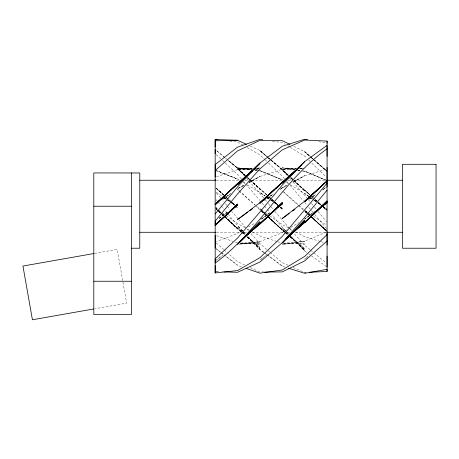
<?xml version="1.0" encoding="UTF-8"?>
<svg xmlns="http://www.w3.org/2000/svg" width="459" height="459" viewBox="0 0 459 459"><rect width="100%" height="100%" fill="white"/><g stroke="black" fill="none" stroke-linecap="round" stroke-linejoin="round"><path stroke-width="0.34" stroke-dasharray="2.29 1.72" d="M307.972 256.535L304.696 259.174L308.052 256.535M264.969 256.22L259.932 260.121L264.413 256.719M265.531 255.783L267.207 254.481M315.327 210.905L304.696 219.029L314.455 211.978M261.653 218.845L270.839 211.983M220.911 256.753L216.321 260.173L220.911 256.799M221.485 256.329L223.206 255.049M219.19 218.295L227.796 212.006M261.653 218.897L269.691 213.108M304.696 218.96L314.455 211.938M219.19 218.352L227.222 212.592M260.505 219.626L270.265 212.643M219.19 218.243L227.222 212.534M222.632 199.304L230.665 193.635M263.954 200.589L273.707 193.755M223.206 198.747L230.665 193.56M308.821 199.372L315.89 194.461M322.952 189.556L327.078 186.693M267 198.311L273.478 193.83M224.003 198.271L229.896 194.232M309.406 198.827L315.89 194.375M323.543 189.119L326.487 187.094M266.415 198.787L273.478 193.973M279.961 189.561L286.668 185.574M309.406 198.879L315.89 194.507M322.367 190.135L326.487 187.352M287.156 229.672L282.314 232.627L259.932 241.606L239.65 244.217L259.932 241.79L240.35 243.499M290.782 227.457L298.648 222.655M242.995 230.194L237.55 233.459L216.487 241.526M248.439 226.93L254.493 223.303M237.555 188.976L243.769 185.493M248.744 182.705L259.932 176.44L249.363 182.189M292.882 182.171L304.696 175.711L292.882 181.999L304.696 175.82L326.401 169.199M249.363 182.229L259.932 176.514L282.314 169.285L296.302 168.528L282.314 169.285L295.602 168.792M287.288 184.977L282.314 187.628L287.288 185.006M326.418 232.047L304.696 241.147L282.314 244.504L304.696 241.365L282.314 243.293M216.528 176.778L237.555 169.612L252.243 168.539L237.555 169.526L251.543 168.78M94.674 253.397L117.177 249.432L126.65 303.158L95.007 308.735M293.186 267.459L304.696 272.497L306.096 272.296M262.032 271.94L263.432 271.808M259.237 168.028L256.438 168.229L259.932 167.977M256.438 168.522L258.537 168.407M215.173 271.739L218.668 271.556M222.167 271.372L223.562 271.298M299.802 168.35L303.996 168.137L299.802 168.361L302.601 168.447M304.696 272.497L306.096 272.428M299.802 168.654L302.601 168.556M240.35 243.649L259.932 242.995L240.35 243M252.243 168.487L237.555 168.786L251.543 169.256M256.438 168.401L259.932 168.333M216.367 180.244L239.988 180.244M245.003 180.244L248.577 180.244M251.44 180.244L282.939 180.244M287.948 180.244L291.528 180.244M294.391 180.244L325.884 180.244M216.367 232.283L240.705 232.283M244.286 232.283L246.431 232.283M252.157 232.283L284.368 232.283M287.231 232.283L290.094 232.283M295.108 232.283L326.601 232.283M296.302 168.315L282.314 168.028L294.907 169.79M216.568 271.774L218.668 271.826M255.038 169.371L257.838 169.463M283.714 243.339L304.696 244.039L283.714 243.293M240.35 243.15L259.932 244.194L240.35 243.081M251.543 168.975L237.555 168.046L251.543 169.727L237.555 167.787L251.543 169.635M255.738 169.256L259.237 169.491M229.861 141.137L237.555 141.963L243.603 145.457M297.702 170.186L299.802 170.478M302.601 170.868L304.696 171.167L302.601 170.851M255.038 170.237L258.537 170.731M272.526 141.16L282.314 142.554L285.343 144.39M294.907 169.692L282.314 167.805L294.907 169.819M297.702 170.117L299.802 170.432M297.702 170.266L299.802 170.599M302.601 171.046L304.696 171.385L325.764 180.123L304.696 171.035L325.798 180.203M318.684 141.711L326.378 143.076M320.296 241.468L304.696 236.712L295.372 231.652M320.973 241.675L323.687 242.501M285.028 267.149L282.314 266.3L264.413 252.846M276.892 241.491L259.932 236.012L252.473 231.858M277.569 241.709L281.637 243.023M216.528 235.754L232.805 241.302M235.519 242.226L237.555 242.92M241.503 266.771L237.555 265.4L224.124 254.946M216.487 171L237.555 179.039L216.487 170.616M259.932 170.926L282.314 179.842L259.932 170.547L282.314 179.905M215.173 170.094L237.555 179.067L239.971 180.519M288.068 265.222L282.314 262.703L270.305 252.496M250.344 146.117L259.937 150.512L267.93 157.385M244.59 264.929L237.555 261.619L227.429 252.766M250.344 267.637L259.932 272.147M293.829 146.289L304.696 151.625L327.078 171.391M288.533 227.945L282.314 224.571L268.767 215.225M289.153 228.284L292.263 229.965M245.014 227.71L237.555 223.556L225.501 215.156M247.499 229.093L249.363 230.131M247.229 147.551L259.937 154.878L265.021 159.726M242.995 182.332L244.813 183.422M247.229 184.874L259.932 192.493L265.101 196.108L259.932 192.396L265.101 196.033M287.759 145.864L289.577 146.966M290.18 147.333L304.696 156.158L306.732 158.143M286.548 182.487L289.577 184.334M290.18 184.702L304.696 193.566L309.859 197.198L304.696 193.503L309.859 197.152M304.696 210.291L307.645 212.305M308.23 212.706L311.173 214.714M313.531 216.327L326.487 225.174M261.114 209.935L264.648 212.379M265.233 212.781L268.182 214.818M216.321 192.229L222.058 196.142M224.353 197.829L227.222 199.831M227.796 200.227L230.665 202.23M215.173 207.956L217.468 209.556M218.042 209.952L221.485 212.356M222.058 212.752L224.927 214.755M267.396 197.72L269.117 198.925M269.691 199.326L273.134 201.736M273.707 202.138L278.297 205.357L274.855 202.912M313.881 200.026L310.433 197.605L313.881 199.986M314.455 200.428L317.324 202.448M327.078 209.31L323.061 206.481L326.504 208.902M224.353 197.754L227.222 199.768M227.796 200.176L230.665 202.189M314.455 200.394L317.324 202.419M267.396 197.651L270.265 199.676M270.839 200.078L274.281 202.505M224.353 197.881L226.075 199.114M226.648 199.527L229.517 201.581M230.091 201.994L234.681 205.282M267.396 197.766L270.265 199.831M270.839 200.244L274.281 202.723M274.855 203.136L277.724 205.207M280.592 207.273L282.314 208.512L280.719 207.101M310.433 197.651L313.308 199.722M313.881 200.141L317.324 202.626M317.898 203.044L322.488 206.361M323.061 206.774L327.078 209.683M290.771 236.563L304.696 250.958L308.138 253.454M308.712 253.867L311.007 255.525M311.581 255.944L326.504 266.736M263.954 252.439L259.932 249.495L247.286 236.207M264.527 252.863L266.822 254.544M267.396 254.974L282.314 265.927M263.85 252.427L259.932 249.484L247.768 236.505M215.173 248.009L220.768 252.243M221.324 252.697L223.567 254.378M224.124 254.825L237.555 265.055M216.292 248.841L220.768 252.33M221.324 252.766L223.567 254.51M284.5 232.174L268.073 216.361M285.045 232.615L287.776 234.824M290.501 237.033L304.696 248.526L290.501 236.878M225.541 158.189L227.727 160.002M244.699 176.256L237.555 168.264L228.272 160.461L237.555 167.983L245.691 175.774M284.5 231.95L282.314 230.154L285.515 232.937M285.045 232.397L287.776 234.635M224.996 157.821L216.264 150.363L224.996 157.661M228.272 160.518L237.555 168.16L228.272 160.403M310.158 249.788L304.696 245.284L294.219 233.66M310.703 250.235L326.533 263.288M240.826 231.629L237.555 228.921L221.278 212.764M241.377 232.082L244.647 234.79M247.378 237.045L259.932 247.43L247.378 236.85M268.125 157.598L259.937 150.77L267.029 156.789M268.67 158.057L270.85 159.875M271.401 160.329L282.314 169.434L288.418 175.338M241.377 231.789L237.555 228.571L241.285 231.881M241.922 232.254L244.647 234.549M267.58 157.253L269.76 159.107M270.305 159.571L282.314 169.761L271.126 160.134M269.76 252.031L259.932 243.677L250.889 233.516M311.248 157.437L304.696 151.854L310.026 156.508M311.793 157.902L313.979 159.761M314.524 160.225L327.078 170.926M268.463 157.844L270.592 159.68M259.937 150.512L267.93 157.431M268.463 157.896L270.592 159.738M271.126 160.202L282.314 169.893L287.913 176.222M283.914 192.252L298.304 204.743M298.838 205.202L303.629 209.367M318.018 201.788L304.696 190.181L310.944 195.884M318.552 202.253L322.815 205.965M323.348 206.43L326.544 209.218M245.014 175.527L237.555 169.027L245.014 175.596M247.676 177.845L268.263 196.24M286.043 233.401L288.177 235.255M290.312 237.114L304.696 249.633L290.122 236.425M310.559 156.972L312.688 158.831M313.222 159.296L326.544 170.926M216.235 242.977L223.699 249.501M224.233 249.966L226.895 252.295M304.696 211.318L306.83 213.188M307.364 213.653L310.026 215.994M310.559 216.459L326.544 230.481L310.559 216.384M247.676 177.943L249.277 179.349M249.811 179.819L266.863 194.891M239.15 190.864L255.141 204.909M257.269 206.785L259.932 209.126M288.177 175.436L282.314 170.266L288.177 175.51M290.84 177.788L293.508 180.14M294.041 180.611L313.027 197.8L311.466 196.36M306.83 213.096L304.696 211.215L307.897 214.083M307.364 213.567L310.026 215.914M268.991 196.768L270.058 197.709M272.193 199.59L274.855 201.937M275.389 202.408L278.051 204.754M260.999 210.784L263.667 213.142M264.2 213.613L266.329 215.501M268.463 217.388L282.314 229.643L267.396 216.355M241.818 232.357L244.481 234.721M247.143 237.091L259.932 248.445L247.441 236.838M304.696 151.625L313.755 159.686M314.289 160.162L327.078 171.546M263.667 213.033L260.999 210.658L266.702 215.833M264.2 213.504L266.863 215.879M224.767 195.947L216.235 188.356L223.499 194.937M225.294 196.423L227.962 198.799M228.496 199.269L231.158 201.644M231.692 202.121L234.888 204.966M216.235 209.315L217.836 210.744M218.369 211.215L221.565 214.066M222.099 214.542L224.767 216.918M225.294 217.394L237.555 228.318L224.233 216.344M290.84 177.897L293.508 180.278M308.425 214.565L311.093 216.952M311.627 217.434L326.544 230.82L311.982 217.491M220.498 212.987L216.235 209.161L218.295 211.048M221.031 213.469L223.699 215.862M267.224 216.304L282.314 229.965L268.785 217.446M231.307 202L228.186 199.229M231.829 202.471L234.429 204.829L231.829 202.419M284.919 231.709L282.314 229.351L284.919 231.812M285.441 232.179L288.04 234.538M266.702 194.937L251.084 180.668M268.785 196.779L271.384 199.206L268.785 196.831L270.345 198.248M270.867 198.724L273.466 201.088M273.989 201.558L278.154 205.345L275.027 202.448M280.231 207.238L282.314 209.132L280.231 207.221M239.116 190.881L254.728 205.104M255.25 205.575L259.932 209.843M315.109 199.682L317.708 202.058M318.23 202.534L322.396 206.332L318.23 202.471M322.912 206.808L327.078 210.606M282.836 191.34L297.931 205.133M298.453 205.609L303.135 209.889M245.358 175.447L237.555 168.333L245.358 175.682M247.963 177.822L250.568 180.192M218.817 211.524L221.416 213.894M221.938 214.37L224.543 216.746M225.059 217.216L237.555 228.611L224.543 216.453M305.218 211.301L306.778 212.729M308.861 214.634L309.9 215.587M268.785 196.722L271.384 199.108M271.906 199.585L274.511 201.971M216.212 188.144L225.059 196.234M231.307 201.943L225.581 196.71L227.664 198.69M304.696 190.032L314.587 199.126M315.109 199.602L317.708 201.994M322.912 206.779L326.556 210.13M288.562 175.424L282.314 169.669L288.418 175.504M290.645 177.34L293.766 180.221M294.288 180.703L304.696 190.296L294.041 180.76L304.696 191.064L292.997 179.882M260.976 210.228L264.097 213.114M264.619 213.596L266.702 215.523M216.212 188.156L223.499 194.897M231.829 202.597L234.429 205.007L231.829 202.562M271.906 199.728L274.511 202.149M241.715 231.52L237.555 227.647L242.639 232.547M242.237 232.002L244.842 234.423M304.696 210.824L306.778 212.764M308.861 214.703L309.9 215.673M311.982 217.612L326.556 231.181L311.311 216.378M216.212 154.614L221.938 159.939M222.46 160.426L237.555 174.466L241.285 178.803M216.212 188.029L225.059 196.263M315.109 199.734L326.556 210.429M271.906 199.694L274.511 202.121M217.256 209.648L216.212 208.673L217.256 209.671M224.021 215.965L217.773 210.136L220.377 212.626M259.932 209.264L261.498 210.733M262.014 211.22L265.141 214.152M265.658 214.64L266.702 215.621M268.785 217.572L282.314 230.28L268.073 216.315M247.441 177.644L259.937 189.412L247.728 177.719M285.441 232.3L288.04 234.761M290.122 236.729L304.696 250.505L290.771 236.391M220.899 213.119L223.499 215.581M225.581 217.549L237.555 228.869L222.804 214.261M265.531 160.208L266.547 161.178M268.584 163.117L282.314 176.204L284.597 178.878M290.966 177.937L292.492 179.394M243.15 233.034L244.676 234.503M247.217 236.953L259.932 249.197L247.499 236.305M290.966 177.794L293.508 180.249M307.243 212.437L305.206 210.463L308.259 213.452M307.748 212.93L310.8 215.891M308.769 160.122L311.311 162.601M311.816 163.094L326.573 177.467M308.769 213.951L311.816 216.941M312.327 217.434L327.078 231.87M267.563 215.816L259.932 208.34L267.563 215.862M220.768 212.247L219.241 210.733L220.768 212.259M285.297 230.848L282.314 227.825L286.296 231.938M285.796 231.353L288.286 233.872M286.795 232.449L288.286 233.992M242.524 231.147L237.555 225.989L242.421 231.095M243.023 231.663L245.513 234.239M285.234 230.527L271.808 214.801M287.179 232.57L288.642 234.101M290.587 236.144L304.696 250.958M242.903 231.606L245.335 234.165M245.335 233.906L237.555 225.598L227.503 213.452M289.457 228.375L274.706 211.22M289.933 228.909L291.362 230.493M246.603 178.385L248.508 180.513M248.985 181.047L264.86 199.275M248.508 230.843L231.732 211.479M289.778 178.333L292.572 181.5M293.043 182.028L307.828 199.017M243.614 181.517L245.479 183.686M245.944 184.225L259.937 200.491M286.881 181.557L289.623 184.77M290.082 185.304L303.324 200.835M304.696 202.442L306.979 205.179M308.809 207.376L311.093 210.113M311.546 210.664L314.289 213.951M314.748 214.502L326.624 228.754M262.221 203.245L264.045 205.443M264.504 205.993L266.788 208.747M267.241 209.298L269.984 212.597M216.086 199.654L217.457 201.306M217.91 201.862L220.653 205.173M221.112 205.724L223.849 209.034M225.679 211.243L227.05 212.901M308.276 199.562L310.967 202.821M311.414 203.36L314.099 206.619M314.547 207.158L316.337 209.333M318.127 211.501L326.63 221.812M265.308 199.814L266.65 201.444M268.44 203.618L270.678 206.332M271.126 206.877L274.258 210.675M216.516 193.015L220.544 197.904M220.991 198.449L223.676 201.702M225.467 203.876L226.809 205.506M227.257 206.051L229.942 209.304M282.314 187.72L280.019 189.332L282.314 187.72M243.769 185.229L237.555 188.615L243.769 185.252M257.138 170.404L255.038 170.151L257.138 170.369M259.932 170.737L257.838 170.484L259.932 170.737M234.681 205.03L231.238 202.631L234.681 205.012M282.314 208.168L280.592 206.963L282.314 208.168M322.488 206.08L317.898 202.849L322.488 206.068M238.617 190.399L237.555 189.458L238.594 190.41M227.664 198.707L225.581 196.825L227.664 198.747M237.555 207.893L236.511 206.934L237.555 207.893M279.192 206.504L275.027 202.631L279.192 206.493M282.314 209.407L279.715 206.986L282.314 209.407M217.205 208.719L215.173 206.705L217.205 208.725"/><path stroke-width="0.69" d="M327.078 183.227L282.314 236.328L259.932 257.648L237.55 270.563L215.173 272.962L215.173 221.1L237.55 193.991L259.932 168.849L282.314 149.829L304.696 140.035L327.078 141.079L327.078 143.197M215.173 179.917L215.173 139.565L237.555 140.253L246.506 144.356M327.078 180.812L304.696 201.702L317.186 190.072M309.59 272.267L327.078 271.453L327.078 141.079M327.078 190.175L304.696 217.308L282.314 242.639L259.932 262.02L237.55 272.279L224.262 271.957M215.173 213.98L237.55 186.933L259.932 163.043L282.314 146.226L304.696 139.232L307.496 139.725M327.078 156.364L327.078 145.377L304.696 161.568L282.314 185.069L259.932 212.035L237.55 238.06L215.173 258.882L215.173 263.082C258.715 231.256 283.186 180.221 327.078 148.791M282.314 243.092L304.696 220.039L282.314 242.863L304.696 221.462L293.766 231.623M237.55 244.549L259.932 221.806L246.007 235.737M240.04 241.709L243.522 238.227M259.932 163.037L237.55 184.879L249.254 173.617M327.078 234.566L304.696 256.369L282.314 269.978L259.932 273.162L246.11 268.366M250.27 172.636L259.932 163.329L237.55 183.956L245.548 176.858M304.696 161.585L282.314 183.175L301.574 164.976M239.116 242.725L259.932 223.12L251.084 231.175M318.23 189.102L324.995 182.802M285.957 238.875L290.645 234.526M265.141 218.949L242.346 239.277M266.702 217.509L282.314 203.125L259.932 223.923L282.314 202.453L259.932 224.003L250.654 231.738M222.976 217.973L215.173 225.122L237.55 204.875L235.255 206.556M224.021 217.021L237.55 204.634L215.173 225.335L237.55 204.014L215.173 225.472L215.173 179.618M324.995 182.762L304.696 201.312L321.748 186.01M231.307 189.619L215.173 204.33L237.555 183.657L215.173 204.829L237.555 183.611L252.473 170.593M232.868 188.19L237.555 183.921L215.173 204.163L215.173 204.576M301.574 164.867L282.314 182.372L288.711 176.807M243.276 238.29L245.358 236.391M246.919 234.968L248.485 233.545M274.505 189.63L259.932 202.821L282.314 182.252L259.932 203.262L282.314 182.125L298.838 167.931M276.071 188.219L282.314 182.567L259.932 202.683L237.55 219.557L247.883 212.098M285.515 239.403L304.696 222.236L291.907 233.235M321.748 185.987L304.696 201.214L282.314 218.444L289.204 213.458M247.676 174.965L248.744 174.018M250.872 172.131L252.473 170.708M253.54 169.761L255.669 167.868M327.078 240.981L304.696 260.907L282.314 271.894L264.832 272.089M215.173 170.484L237.555 150.908L259.932 140.385L282.314 140.638L289.99 144.401M253.54 169.664L255.669 167.805M290.84 174.954L291.907 174.024M288.711 235.983L290.84 234.153M287.776 236.861L289.956 235.008M293.777 231.772L304.696 222.517L327.078 200.893L304.696 222.495L327.078 201.616L304.696 222.345L327.078 201.926L325.397 203.205M247.378 234.371L248.468 233.453M250.654 231.611L259.932 223.797L282.314 203.4L280.019 205.116M247.378 234.463L248.468 233.556M323.159 204.915L324.278 204.06M292.647 210.962L294.942 209.304M249.604 210.859L252.473 208.788M231.812 209.304L232.96 208.478M93.969 253.523L22.95 266.042L32.423 319.768L93.602 308.982M215.173 140.787L237.555 140.253M139.777 180.244L215.655 180.244M327.319 180.244L402.48 180.244M93.808 206.229L131.383 206.229M139.777 232.283L215.655 232.283M327.319 232.283L402.48 232.283M131.383 248.227L139.777 248.227L139.777 172.968L93.808 172.94L93.808 314.541L131.383 314.541L131.383 172.94M93.808 281.247L131.383 281.247M217.268 139.788L215.173 139.565L215.173 147.127M262.732 139.766L259.932 139.37L237.555 147.127L215.173 164.557L215.173 177.237M288.418 268.211L304.696 273.3L327.078 269.33L327.078 271.453M215.173 248.009L215.173 235.289M327.078 167.369L327.078 186.956M327.078 231.772L327.078 245.158M327.078 256.162L327.078 267.149M215.173 149.445L215.173 153.645M215.173 265.4L215.173 272.962M327.078 180.863L326.039 181.833L327.078 180.863M327.078 181.23L326.01 182.189L327.078 181.23M327.078 202.849L321.34 206.998L327.078 202.849M282.314 204.02L277.724 207.325L282.314 204.02M237.55 205.19L234.107 207.657L237.55 205.19M436.05 164.299L402.48 164.299L402.48 248.227L436.05 248.227L436.05 164.299"/></g></svg>
